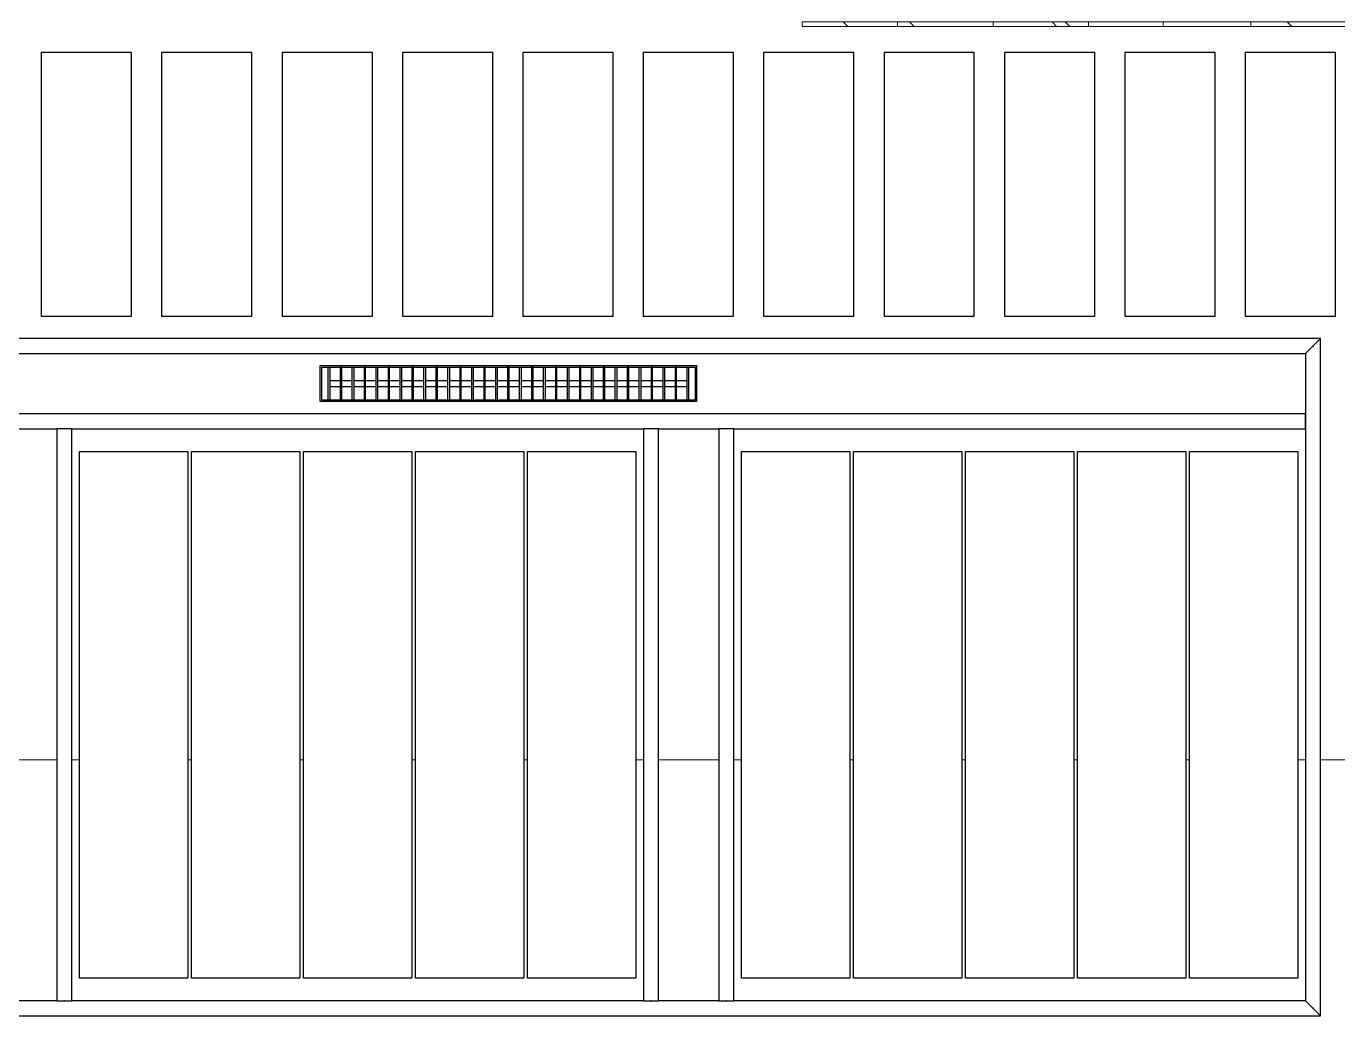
# Model space of a CAD drawing. Header units: millimetres. Extents: x -853432 to -773672, y -18171 to 22484.
# Drawn here: x -830282 to -825925, y -271 to 3016 of the extents above; entities that cross this region are included whole.
import ezdxf
from ezdxf.xclip import XClip

# ---------------------------------------------------------------- set-up
doc = ezdxf.new("R2010")
doc.units = ezdxf.units.MM
doc.header["$XCLIPFRAME"] = 0
for name, color, linetype in [('000 - WIPEOUT', 250, 'Continuous'), ('001 - ASCESSORIES', 251, 'Continuous'), ('A04_TUBE SERIES', 2, 'Continuous'), ('A11_ALU.SOLID SHEET', 2, 'Continuous')]:
    doc.layers.add(name, color=color, linetype=linetype)
doc.layers.add('A-ANNO-NOTE', color=3, linetype='Continuous', lineweight=25)
doc.layers.add('A-GLAZ-CURT', color=2, linetype='Continuous', lineweight=9)
pattern_1 = [(315, (-42425.8, -18530.8), (660.511, -1761.362), [11676.29, -1556.84, -4670.52]), (315, (-42425.8, -18530.8), (660.511, -1761.362), [-13233.13, 3892.1, -778.42]), (315, (-41968.9, -19538.1), (-1282.492, -181.64), [2335.26, -256.88, 4670.516, -583.815]), (315, (-42618.45, -19273.86), (2493.428, -3230.9986), [6227.355, -1089.787, 3113.68, -778.42])]

# ---------------------------------------------------------------- blocks, each defined once
blk = doc.blocks.new('DPA_AN_Section Line - UP-Left-16600938-4251-01 ENLARGED CONCOURSE LEVEL - REFLECTED CEILING PLAN - SHEET 2')
at = {"layer": 'A-ANNO-NOTE', "lineweight": 9}
blk.add_line((7.5, 0), (160, 0), dxfattribs=at)
blk = doc.blocks.new('System Panel - W-06 Feature Wall Printed Pattern-V241-4251-01 ENLARGED CONCOURSE LEVEL - REFLECTED CEILING PLAN - SHEET 2')
at = {"layer": 'A-GLAZ-CURT'}
h = blk.add_hatch(dxfattribs=at)
h.set_pattern_fill('FP_12', color=256, style=0, pattern_type=2)
h.set_pattern_definition([(90, (827104.79, -3073.02), (-158.75, 158.75), [158.75, -158.75])])
h.paths.add_polyline_path([(600, -57.5), (600, -42.5), (-600, -42.5), (-600, -57.5), (-206, -57.5)])
h = blk.add_hatch(dxfattribs=at)
h.set_pattern_fill('FP_11', color=256, style=0, pattern_type=2)
h.set_pattern_definition(pattern_1)
h.paths.add_polyline_path([(600, -57.5), (600, -42.5), (-600, -42.5), (-600, -57.5), (-206, -57.5)])
for p, q in [((600, -42.5), (-600, -42.5)), ((-600, -57.5), (-600, -42.5)), ((-590.7, -42.5), (600, -42.5)), ((600, -42.5), (600, -57.5)), ((600, -42.5), (600, -57.5)), ((-600, -54.4), (-600, -57.5)), ((-600, -57.5), (600, -57.5)), ((600, -57.5), (-600, -57.5))]:
    blk.add_line(p, q, dxfattribs=at)
blk = doc.blocks.new('System Panel - W-06 Feature Wall Printed Pattern-18722589-4251-01 ENLARGED CONCOURSE LEVEL - REFLECTED CEILING PLAN - SHEET 2')
at = {"layer": 'A-GLAZ-CURT'}
h = blk.add_hatch(dxfattribs=at)
h.set_pattern_fill('FP_13', color=256, style=0, pattern_type=2)
h.set_pattern_definition([(90, (826056.08, -3073.02), (-158.75, 158.75), [158.75, -158.75])])
h.paths.add_polyline_path([(448.7, -57.5), (448.7, -42.5), (-448.7, -42.5), (-448.7, -57.5)])
h = blk.add_hatch(dxfattribs=at)
h.set_pattern_fill('FP_11', color=256, style=0, pattern_type=2)
h.set_pattern_definition(pattern_1)
h.paths.add_polyline_path([(448.7, -57.5), (448.7, -42.5), (-448.7, -42.5), (-448.7, -57.5)])
for p, q in [((-448.7, -42.5), (448.7, -42.5)), ((448.7, -42.5), (-448.7, -42.5)), ((-448.7, -57.5), (-448.7, -42.5)), ((-448.7, -42.5), (-448.7, -57.5)), ((448.7, -42.5), (448.7, -57.5)), ((448.7, -42.5), (448.7, -57.5)), ((-448.7, -57.5), (448.7, -57.5)), ((448.7, -57.5), (-448.7, -57.5))]:
    blk.add_line(p, q, dxfattribs=at)
blk = doc.blocks.new('*U1099')
at = {"layer": 'A-GLAZ-CURT'}
for name, p in [('System Panel - W-06 Feature Wall Printed Pattern-V241-4251-01 ENLARGED CONCOURSE LEVEL - REFLECTED CEILING PLAN - SHEET 2', (8777.6, -506)), ('System Panel - W-06 Feature Wall Printed Pattern-18722589-4251-01 ENLARGED CONCOURSE LEVEL - REFLECTED CEILING PLAN - SHEET 2', (9826.3, -506))]:
    blk.add_blockref(name, p, dxfattribs=at)
blk = doc.blocks.new('*U1537')
at = {"color": 3}
for points in [[(-437.5, -5250), (437.5, -5250), (437.5, -5550), (-437.5, -5550)], [(-437.5, -5650), (437.5, -5650), (437.5, -5950), (-437.5, -5950)], [(-437.5, -6050), (437.5, -6050), (437.5, -6350), (-437.5, -6350)], [(-437.5, -6450), (437.5, -6450), (437.5, -6750), (-437.5, -6750)], [(-437.5, -6850), (437.5, -6850), (437.5, -7150), (-437.5, -7150)], [(-437.5, -7250), (437.5, -7250), (437.5, -7550), (-437.5, -7550)], [(-437.5, -7650), (437.5, -7650), (437.5, -7950), (-437.5, -7950)], [(-437.5, -8050), (437.5, -8050), (437.5, -8350), (-437.5, -8350)], [(-437.5, -8450), (437.5, -8450), (437.5, -8750), (-437.5, -8750)], [(-437.5, -8850), (437.5, -8850), (437.5, -9150), (-437.5, -9150)], [(-437.5, -9250), (437.5, -9250), (437.5, -9550), (-437.5, -9550)]]:
    blk.add_wipeout(points, dxfattribs=at).dxf.layer = '000 - WIPEOUT'
at = {"layer": 'A11_ALU.SOLID SHEET', "color": 0, "linetype": 'ByBlock'}
for points in [[(-437.5, -5550), (437.5, -5550), (437.5, -5250), (-437.5, -5250)], [(-437.5, -5950), (437.5, -5950), (437.5, -5650), (-437.5, -5650)], [(-437.5, -6350), (437.5, -6350), (437.5, -6050), (-437.5, -6050)], [(-437.5, -6750), (437.5, -6750), (437.5, -6450), (-437.5, -6450)], [(-437.5, -7150), (437.5, -7150), (437.5, -6850), (-437.5, -6850)], [(-437.5, -7550), (437.5, -7550), (437.5, -7250), (-437.5, -7250)], [(-437.5, -7950), (437.5, -7950), (437.5, -7650), (-437.5, -7650)], [(-437.5, -8350), (437.5, -8350), (437.5, -8050), (-437.5, -8050)], [(-437.5, -8750), (437.5, -8750), (437.5, -8450), (-437.5, -8450)], [(-437.5, -9150), (437.5, -9150), (437.5, -8850), (-437.5, -8850)], [(-437.5, -9550), (437.5, -9550), (437.5, -9250), (-437.5, -9250)]]:
    blk.add_lwpolyline(points, close=True, dxfattribs=at)
blk = doc.blocks.new('*U1697')
at = {"layer": 'A11_ALU.SOLID SHEET', "color": 0, "linetype": 'ByBlock', "rotation": 90}
blk.add_blockref('*U1537', (-90800, -1088), dxfattribs=at)
blk = doc.blocks.new('*U1115')
blk.add_attdef('EXTR.OVL-LENGTH_', (-25, -59.1), '', height=5)
blk.add_wipeout([(-25, 25), (25, -25), (25, 11022.5), (-25, 10972.5)]).dxf.layer = '000 - WIPEOUT'
blk.add_point((0, 0))
at = {"layer": 'A04_TUBE SERIES', "color": 0}
blk.add_lwpolyline([(-25, 25), (25, -25), (25, 11022.5), (-25, 10972.5)], close=True, dxfattribs=at)
blk = doc.blocks.new('*U1113')
blk.add_attdef('EXTR.OVL-LENGTH_', (-25, -59.1), '', height=5)
blk.add_wipeout([(-25, 0), (25, 0), (25, 1900), (-25, 1900)]).dxf.layer = '000 - WIPEOUT'
blk.add_point((0, 0))
at = {"layer": 'A04_TUBE SERIES', "color": 0}
blk.add_lwpolyline([(-25, 0), (25, 0), (25, 1900), (-25, 1900)], close=True, dxfattribs=at)
blk = doc.blocks.new('*U1110')
blk.add_attdef('EXTR.OVL-LENGTH_', (-25, -59.1), '', height=5)
blk.add_wipeout([(-25, 0), (25, 0), (25, 1900), (-25, 1900)]).dxf.layer = '000 - WIPEOUT'
blk.add_point((0, 0))
at = {"layer": 'A04_TUBE SERIES', "color": 0}
blk.add_lwpolyline([(-25, 0), (25, 0), (25, 1900), (-25, 1900)], close=True, dxfattribs=at)
blk = doc.blocks.new('*U1114')
blk.add_attdef('EXTR.OVL-LENGTH_', (-25, -59.1), '', height=5)
blk.add_wipeout([(-25, 25), (25, -25), (25, 2225), (-25, 2175)]).dxf.layer = '000 - WIPEOUT'
blk.add_point((0, 0))
at = {"layer": 'A04_TUBE SERIES', "color": 0}
blk.add_lwpolyline([(-25, 25), (25, -25), (25, 2225), (-25, 2175)], close=True, dxfattribs=at)
blk = doc.blocks.new('*U1128')
blk.add_attdef('EXTR.OVL-LENGTH_', (-25, -59.1), '', height=5)
blk.add_wipeout([(-25, 0), (25, 0), (25, 10747.5), (-25, 10697.5)]).dxf.layer = '000 - WIPEOUT'
blk.add_point((0, 0))
at = {"layer": 'A04_TUBE SERIES', "color": 0}
blk.add_lwpolyline([(-25, 0), (25, 0), (25, 10747.5), (-25, 10697.5)], close=True, dxfattribs=at)
blk = doc.blocks.new('*U1108')
blk.add_attdef('EXTR.OVL-LENGTH_', (-25, -59.1), '', height=5)
blk.add_wipeout([(-25, 0), (25, 0), (25, 10747.5), (-25, 10697.5)]).dxf.layer = '000 - WIPEOUT'
at = {"layer": 'A04_TUBE SERIES', "color": 0}
blk.add_lwpolyline([(-25, 0), (25, 0), (25, 10747.5), (-25, 10697.5)], close=True, dxfattribs=at)
blk = doc.blocks.new('*U1258')
at = {"color": 6}
blk.add_point((-37.5, 0), dxfattribs=at)
at = {"color": 3}
blk.add_wipeout([(-875, -564), (875, -564), (875, -924), (-875, -924)], dxfattribs=at).dxf.layer = '000 - WIPEOUT'
at = {"layer": 'A11_ALU.SOLID SHEET', "color": 0, "linetype": 'ByBlock'}
blk.add_lwpolyline([(875, -924), (-875, -924), (-875, -564), (875, -564)], close=True, dxfattribs=at)
at = {"color": 3}
blk.add_wipeout([(-875, -192), (875, -192), (875, -552), (-875, -552)], dxfattribs=at).dxf.layer = '000 - WIPEOUT'
at = {"layer": 'A11_ALU.SOLID SHEET', "color": 0, "linetype": 'ByBlock'}
blk.add_lwpolyline([(875, -552), (-875, -552), (-875, -192), (875, -192)], close=True, dxfattribs=at)
at = {"color": 3}
blk.add_wipeout([(-875, 180), (875, 180), (875, -180), (-875, -180)], dxfattribs=at).dxf.layer = '000 - WIPEOUT'
at = {"layer": 'A11_ALU.SOLID SHEET', "color": 0, "linetype": 'ByBlock'}
blk.add_lwpolyline([(875, -180), (-875, -180), (-875, 180), (875, 180)], close=True, dxfattribs=at)
at = {"color": 3}
blk.add_wipeout([(-875, 552), (875, 552), (875, 192), (-875, 192)], dxfattribs=at).dxf.layer = '000 - WIPEOUT'
at = {"layer": 'A11_ALU.SOLID SHEET', "color": 0, "linetype": 'ByBlock'}
blk.add_lwpolyline([(875, 192), (-875, 192), (-875, 552), (875, 552)], close=True, dxfattribs=at)
at = {"color": 3}
blk.add_wipeout([(-875, 924), (875, 924), (875, 564), (-875, 564)], dxfattribs=at).dxf.layer = '000 - WIPEOUT'
at = {"layer": 'A11_ALU.SOLID SHEET', "color": 0, "linetype": 'ByBlock'}
blk.add_lwpolyline([(875, 564), (-875, 564), (-875, 924), (875, 924)], close=True, dxfattribs=at)
blk = doc.blocks.new('*U1351')
at = {"color": 1}
blk.add_wipeout([(625, -60), (-625, -60), (-625, 60), (625, 60)], dxfattribs=at).dxf.layer = '000 - WIPEOUT'
at = {"layer": '001 - ASCESSORIES', "color": 0}
blk.add_lwpolyline([(625, -60), (-625, -60), (-625, 60), (625, 60)], close=True, dxfattribs=at)
at = {"layer": '001 - ASCESSORIES'}
for points in [[(620, -55), (-620, -55), (-620, 55), (620, 55)], [(-593.5, -55), (-598.5, -55), (-598.5, 55), (-593.5, 55)], [(-558.8, -55), (-553.8, -55), (-553.8, 55), (-558.8, 55)], [(-514, -55), (-519, -55), (-519, 55), (-514, 55)], [(-479.3, -55), (-474.3, -55), (-474.3, 55), (-479.3, 55)], [(-434.6, -55), (-439.6, -55), (-439.6, 55), (-434.6, 55)], [(-399.8, -55), (-394.8, -55), (-394.8, 55), (-399.8, 55)], [(-355.1, -55), (-360.1, -55), (-360.1, 55), (-355.1, 55)], [(-320.4, -55), (-315.4, -55), (-315.4, 55), (-320.4, 55)], [(-275.6, -55), (-280.6, -55), (-280.6, 55), (-275.6, 55)], [(-240.9, -55), (-235.9, -55), (-235.9, 55), (-240.9, 55)], [(-196.2, -55), (-201.2, -55), (-201.2, 55), (-196.2, 55)], [(-161.4, -55), (-156.4, -55), (-156.4, 55), (-161.4, 55)], [(-116.7, -55), (-121.7, -55), (-121.7, 55), (-116.7, 55)], [(-82, -55), (-77, -55), (-77, 55), (-82, 55)], [(-37.2, -55), (-42.2, -55), (-42.2, 55), (-37.2, 55)], [(-2.5, -55), (2.5, -55), (2.5, 55), (-2.5, 55)], [(42.2, -55), (37.2, -55), (37.2, 55), (42.2, 55)], [(77, -55), (82, -55), (82, 55), (77, 55)], [(121.7, -55), (116.7, -55), (116.7, 55), (121.7, 55)], [(156.4, -55), (161.4, -55), (161.4, 55), (156.4, 55)], [(201.2, -55), (196.2, -55), (196.2, 55), (201.2, 55)], [(235.9, -55), (240.9, -55), (240.9, 55), (235.9, 55)], [(280.6, -55), (275.6, -55), (275.6, 55), (280.6, 55)], [(315.4, -55), (320.4, -55), (320.4, 55), (315.4, 55)], [(360.1, -55), (355.1, -55), (355.1, 55), (360.1, 55)], [(394.8, -55), (399.8, -55), (399.8, 55), (394.8, 55)], [(439.6, -55), (434.6, -55), (434.6, 55), (439.6, 55)], [(474.3, -55), (479.3, -55), (479.3, 55), (474.3, 55)], [(519, -55), (514, -55), (514, 55), (519, 55)], [(553.8, -55), (558.8, -55), (558.8, 55), (553.8, 55)], [(598.5, -55), (593.5, -55), (593.5, 55), (598.5, 55)]]:
    blk.add_lwpolyline(points, close=True, dxfattribs=at)
for points in [[(-593.5, 10), (-558.8, 10)], [(-553.8, 10), (-519, 10)], [(-514, 10), (-479.3, 10)], [(-474.3, 10), (-439.6, 10)], [(-434.6, 10), (-399.8, 10)], [(-394.8, 10), (-360.1, 10)], [(-355.1, 10), (-320.4, 10)], [(-315.4, 10), (-280.6, 10)], [(-275.6, 10), (-240.9, 10)], [(-235.9, 10), (-201.2, 10)], [(-196.2, 10), (-161.4, 10)], [(-156.4, 10), (-121.7, 10)], [(-116.7, 10), (-82, 10)], [(-77, 10), (-42.2, 10)], [(-37.2, 10), (-2.5, 10)], [(2.5, 10), (37.2, 10)], [(42.2, 10), (77, 10)], [(82, 10), (116.7, 10)], [(121.7, 10), (156.4, 10)], [(161.4, 10), (196.2, 10)], [(201.2, 10), (235.9, 10)], [(240.9, 10), (275.6, 10)], [(280.6, 10), (315.4, 10)], [(320.4, 10), (355.1, 10)], [(360.1, 10), (394.8, 10)], [(399.8, 10), (434.6, 10)], [(439.6, 10), (474.3, 10)], [(479.3, 10), (514, 10)], [(519, 10), (553.8, 10)], [(558.8, 10), (593.5, 10)], [(-593.5, -10), (-558.8, -10)], [(-553.8, -10), (-519, -10)], [(-514, -10), (-479.3, -10)], [(-474.3, -10), (-439.6, -10)], [(-434.6, -10), (-399.8, -10)], [(-394.8, -10), (-360.1, -10)], [(-355.1, -10), (-320.4, -10)], [(-315.4, -10), (-280.6, -10)], [(-275.6, -10), (-240.9, -10)], [(-235.9, -10), (-201.2, -10)], [(-196.2, -10), (-161.4, -10)], [(-156.4, -10), (-121.7, -10)], [(-116.7, -10), (-82, -10)], [(-77, -10), (-42.2, -10)], [(-37.2, -10), (-2.5, -10)], [(2.5, -10), (37.2, -10)], [(42.2, -10), (77, -10)], [(82, -10), (116.7, -10)], [(121.7, -10), (156.4, -10)], [(161.4, -10), (196.2, -10)], [(201.2, -10), (235.9, -10)], [(240.9, -10), (275.6, -10)], [(280.6, -10), (315.4, -10)], [(320.4, -10), (355.1, -10)], [(360.1, -10), (394.8, -10)], [(399.8, -10), (434.6, -10)], [(439.6, -10), (474.3, -10)], [(479.3, -10), (514, -10)], [(519, -10), (553.8, -10)], [(558.8, -10), (593.5, -10)]]:
    blk.add_lwpolyline(points, dxfattribs=at)
blk = doc.blocks.new('*U1696')
blk.add_blockref('*U1351', (-83998, -1750))
at = {"layer": 'A11_ALU.SOLID SHEET', "linetype": 'ByBlock'}
for name, p, rotation in [('*U1128', (-81349.5, -1875.5), 90), ('*U1258', (-84499, -2850.5), 90), ('*U1258', (-82299.5, -2850.5), 90), ('*U1108', (-92047, -3825.5), 270)]:
    blk.add_blockref(name, p, dxfattribs=dict(at, rotation=rotation))
for name, p in [('*U1114', (-81324.5, -3825.5)), ('*U1110', (-83524, -3800.5)), ('*U1113', (-83274, -3800.5))]:
    blk.add_blockref(name, p, dxfattribs=at)
at = {"layer": 'A11_ALU.SOLID SHEET', "linetype": 'ByBlock', "rotation": 1.404032445861958e-11}
blk.add_blockref('*U1113', (-85473.5, -3800.5), dxfattribs=at)
at = {"layer": 'A11_ALU.SOLID SHEET', "linetype": 'ByBlock', "rotation": 90}
blk.add_blockref('*U1115', (-81324.5, -1625.5), dxfattribs=at)

msp = doc.modelspace()

# ---------------------------------------------------------------- block references
msp.add_blockref('*U1099', (-835882.4, 3579))
at = {"layer": 'A-ANNO-NOTE', "xscale": 100, "yscale": 100, "zscale": 100, "rotation": 180}
msp.add_blockref('DPA_AN_Section Line - UP-Left-16600938-4251-01 ENLARGED CONCOURSE LEVEL - REFLECTED CEILING PLAN - SHEET 2', (-821927.4, 579), dxfattribs=at)

# ---------------------------------------------------------------- next in the draw order: block references
at = {"layer": 'A11_ALU.SOLID SHEET'}
ref = msp.add_blockref('*U1697', (-744682.4, 3579), dxfattribs=at)
XClip(ref).set_block_clipping_path([(-104690.1238047112, -9620.0029952966), (-34092.6543255156, 14392.9971737705)])

# ---------------------------------------------------------------- next in the draw order: block references
ref = msp.add_blockref('*U1696', (-744682.4, 3579))
XClip(ref).set_block_clipping_path([(-104690.1238047112, -9620.0029952966), (-34092.6543255156, 14392.9971737705)])

doc.saveas('drawing.dxf')
